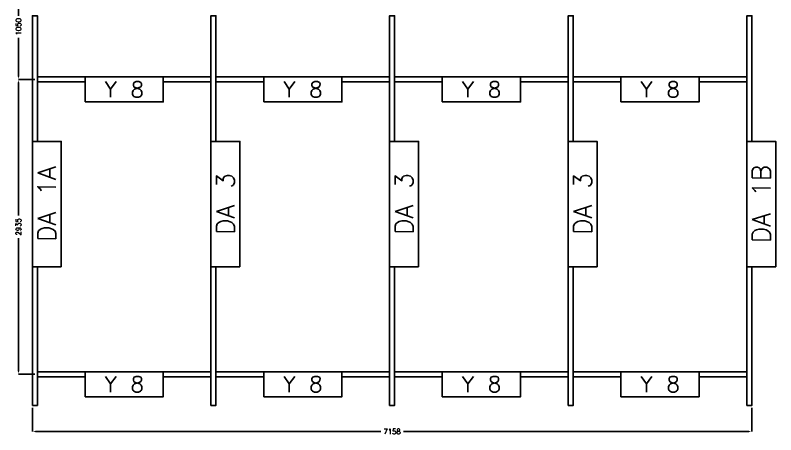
# Model space of a CAD drawing. Header units: millimetres. Extents: x -33420 to 34864, y -1491 to 37154.
# Drawn here: x -27229 to -19663, y 6093 to 10271 of the extents above; entities that cross this region are included whole.
import ezdxf

# ---------------------------------------------------------------- set-up
doc = ezdxf.new("R2010")
doc.units = ezdxf.units.MM
doc.layers.add('- ÖLÇÜ', color=7, linetype='Continuous', lineweight=9)
for name, color, linetype in [('--- KODLAMA', 7, 'Continuous'), ('--- PROF. DÜŞEY', 7, 'Continuous'), ('--- PROF. YATAY', 7, 'Continuous')]:
    doc.layers.add(name, color=color, linetype=linetype)
doc.styles.add('RomanS', font='romans.shx')
doc.styles.add('STL', font='txt.shx', dxfattribs={"oblique": 1})
doc.dimstyles.new('KOMP-ÖLÇÜ', dxfattribs={"dimtxt": 50, "dimasz": 30, "dimexe": 0.18, "dimexo": 25, "dimgap": 25, "dimtad": 0, "dimdec": 0, "dimzin": 0, "dimdsep": 46, "dimtxsty": 'RomanS', "dimcen": 0.09, "dimclrt": 256, "dimadec": 0, "dimazin": 0, "dimtfac": 1, "dimtdec": 0, "dimtofl": 0, "dimtmove": 0, "dimatfit": 3, "dimfxl": 1, "dimtolj": 1, "dimtzin": 0, "dimarcsym": 0})

# ---------------------------------------------------------------- blocks, each defined once
blk = doc.blocks.new('*D70')
at = {"layer": '- ÖLÇÜ', "color": 0, "linetype": 'Continuous', "lineweight": -2, "transparency": 16777216}
for p, q in [((-27033.8, 9631.1), (-27196.6, 9631.1)), ((-27196.4, 9601.1), (-27196.4, 8276.8)), ((-27196.4, 6726.2), (-27196.4, 8050.6)), ((-27033.8, 6696.2), (-27196.6, 6696.2))]:
    blk.add_line(p, q, dxfattribs=at)
at = {"layer": '- ÖLÇÜ', "color": 0, "linetype": 'Continuous', "transparency": 16777216}
for points in [[(-27201.4, 9601.1), (-27191.4, 9601.1), (-27196.4, 9631.1)], [(-27201.4, 6726.2), (-27191.4, 6726.2), (-27196.4, 6696.2)]]:
    blk.add_solid(points, dxfattribs=at)
at = {"layer": 'Defpoints', "color": 0, "linetype": 'Continuous', "transparency": 16777216}
for p in [(-27196.4, 9631.1), (-27008.8, 9631.1), (-27008.8, 6696.2)]:
    blk.add_point(p, dxfattribs=at)
at = {"layer": '- ÖLÇÜ', "linetype": 'Continuous', "transparency": 16777216, "insert": (-27196.4, 8163.7), "char_height": 50, "attachment_point": 5, "rotation": 90, "style": 'RomanS'}
blk.add_mtext('\\A1;2935', dxfattribs=at)
blk = doc.blocks.new('*D71')
at = {"layer": '- ÖLÇÜ', "color": 0, "linetype": 'Continuous', "lineweight": -2, "transparency": 16777216}
for p, q in [((-27033.8, 10681.2), (-27196.6, 10681.2)), ((-27196.4, 10651.2), (-27196.4, 10265.7)), ((-27196.4, 9661.1), (-27196.4, 10046.6)), ((-27033.8, 9631.1), (-27196.6, 9631.1))]:
    blk.add_line(p, q, dxfattribs=at)
at = {"layer": '- ÖLÇÜ', "color": 0, "linetype": 'Continuous', "transparency": 16777216}
for points in [[(-27201.4, 10651.2), (-27191.4, 10651.2), (-27196.4, 10681.2)], [(-27201.4, 9661.1), (-27191.4, 9661.1), (-27196.4, 9631.1)]]:
    blk.add_solid(points, dxfattribs=at)
at = {"layer": 'Defpoints', "color": 0, "linetype": 'Continuous', "transparency": 16777216}
for p in [(-27196.4, 10681.2), (-27008.8, 10681.2), (-27008.8, 9631.1)]:
    blk.add_point(p, dxfattribs=at)
at = {"layer": '- ÖLÇÜ', "linetype": 'Continuous', "transparency": 16777216, "insert": (-27196.4, 10156.2), "char_height": 50, "attachment_point": 5, "rotation": 90, "style": 'RomanS'}
blk.add_mtext('\\A1;1050', dxfattribs=at)
blk = doc.blocks.new('*D288')
at = {"layer": '- ÖLÇÜ', "color": 0, "linetype": 'Continuous', "lineweight": -2, "transparency": 16777216}
for p, q in [((-27058.8, 6361.1), (-27058.8, 6125.7)), ((-19900.8, 6361.1), (-19900.8, 6125.7)), ((-27028.8, 6125.9), (-23592.9, 6125.9)), ((-19930.8, 6125.9), (-23366.7, 6125.9))]:
    blk.add_line(p, q, dxfattribs=at)
at = {"layer": '- ÖLÇÜ', "color": 0, "linetype": 'Continuous', "transparency": 16777216}
for points in [[(-27028.8, 6130.9), (-27028.8, 6120.9), (-27058.8, 6125.9)], [(-19930.8, 6130.9), (-19930.8, 6120.9), (-19900.8, 6125.9)]]:
    blk.add_solid(points, dxfattribs=at)
at = {"layer": 'Defpoints', "color": 0, "linetype": 'Continuous', "transparency": 16777216}
for p in [(-27058.8, 6386.1), (-19900.8, 6386.1), (-19900.8, 6125.9)]:
    blk.add_point(p, dxfattribs=at)
at = {"layer": '- ÖLÇÜ', "linetype": 'Continuous', "transparency": 16777216, "insert": (-23479.8, 6125.9), "char_height": 50, "attachment_point": 5, "style": 'RomanS'}
blk.add_mtext('\\A1;7158', dxfattribs=at)

msp = doc.modelspace()

# ---------------------------------------------------------------- linework, layer by layer
at = {"layer": '--- PROF. DÜŞEY', "linetype": 'Continuous'}
for points in [[(-27058.8, 6386.15), (-27008.8, 6386.15), (-27008.8, 10266.15), (-27058.8, 10266.15)], [(-25281.8, 6386.15), (-25231.8, 6386.15), (-25231.8, 10266.15), (-25281.8, 10266.15)], [(-23504.8, 6386.15), (-23454.8, 6386.15), (-23454.8, 10266.15), (-23504.8, 10266.15)], [(-21727.8, 6386.15), (-21677.8, 6386.15), (-21677.8, 10266.15), (-21727.8, 10266.15)], [(-19950.8, 6386.15), (-19900.8, 6386.15), (-19900.8, 10266.15), (-19950.8, 10266.15)]]:
    msp.add_lwpolyline(points, close=True, dxfattribs=at)
at = {"layer": '--- PROF. YATAY', "linetype": 'Continuous'}
for points in [[(-27008.8, 9606.15), (-25281.8, 9606.15), (-25281.8, 9656.15), (-27008.8, 9656.15)], [(-25231.8, 9606.15), (-23504.8, 9606.15), (-23504.8, 9656.15), (-25231.8, 9656.15)], [(-23454.8, 9606.15), (-21727.8, 9606.15), (-21727.8, 9656.15), (-23454.8, 9656.15)], [(-21677.8, 9606.15), (-19950.8, 9606.15), (-19950.8, 9656.15), (-21677.8, 9656.15)], [(-27008.8, 6671.2), (-25281.8, 6671.2), (-25281.8, 6721.2), (-27008.8, 6721.2)], [(-25231.8, 6671.2), (-23504.8, 6671.2), (-23504.8, 6721.2), (-25231.8, 6721.2)], [(-23454.8, 6671.2), (-21727.8, 6671.2), (-21727.8, 6721.2), (-23454.8, 6721.2)], [(-21677.8, 6671.2), (-19950.8, 6671.2), (-19950.8, 6721.2), (-21677.8, 6721.2)]]:
    msp.add_lwpolyline(points, close=True, dxfattribs=at)

# ---------------------------------------------------------------- dimensions: what is measured, and where the dimension line sits
at = {"layer": '- ÖLÇÜ', "linetype": 'Continuous'}
dim = msp.add_linear_dim(base=(-27196.43, 10681.2), p1=(-27008.8, 9631.15), p2=(-27008.8, 10681.2), angle=270, dimstyle='KOMP-ÖLÇÜ', override={"dimtmove": 1}, dxfattribs=at)
dim.commit()
dim.dimension.update_dxf_attribs({"geometry": '*D71', "text_midpoint": (-27196.43, 10156.17)})
for p1, p2, distance, picture, middle in [((-27008.8, 6696.2), (-27008.8, 9631.15), 187.63, '*D70', (-27196.43, 8163.67)), ((-27058.8, 6386.15), (-19900.8, 6386.15), -260.27, '*D288', (-23479.8, 6125.88))]:
    dim = msp.add_aligned_dim(p1=p1, p2=p2, distance=distance, dimstyle='KOMP-ÖLÇÜ', dxfattribs=at)
    dim.commit()
    dim.dimension.update_dxf_attribs({"geometry": picture, "text_midpoint": middle})

# ---------------------------------------------------------------- next in the draw order: texts
at = {"layer": '--- KODLAMA', "linetype": 'Continuous', "char_height": 155.482, "width": 685.4428, "attachment_point": 5, "style": 'STL', "bg_fill": 3, "box_fill_scale": 1.3, "bg_fill_color": 256, "bg_fill_transparency": 0}
for insert in [(-26145.45, 9531.76), (-24368.45, 9531.76), (-22591.45, 9531.76), (-20814.45, 9531.76), (-26145.45, 6596.81), (-24368.45, 6596.81), (-22591.45, 6596.81), (-20814.45, 6596.81)]:
    msp.add_mtext('Y 8', dxfattribs=dict(at, insert=insert))
at = {"layer": '--- KODLAMA', "linetype": 'Continuous', "char_height": 180, "width": 1146, "attachment_point": 5, "rotation": 90, "style": 'STL', "bg_fill": 3, "box_fill_scale": 1.3, "bg_fill_color": 256, "bg_fill_transparency": 0}
for s, insert in [('DA 1A', (-26914.8, 8390.2)), ('DA 3', (-25137.8, 8390.2)), ('DA 3', (-23360.8, 8390.2)), ('DA 3', (-21583.8, 8390.2)), ('DA 1B', (-19806.8, 8390.2))]:
    msp.add_mtext(s, dxfattribs=dict(at, insert=insert))

# ---------------------------------------------------------------- next in the draw order: linework, layer by layer
at = {"layer": '--- KODLAMA', "linetype": 'Continuous'}
for points in [[(-26534.3, 9407.37), (-25756.29, 9407.37), (-25756.29, 9656.15), (-26534.3, 9656.15)], [(-24757.3, 9407.37), (-23979.29, 9407.37), (-23979.29, 9656.15), (-24757.3, 9656.15)], [(-22980.3, 9407.37), (-22202.29, 9407.37), (-22202.29, 9656.15), (-22980.3, 9656.15)], [(-21203.3, 9407.37), (-20425.29, 9407.37), (-20425.29, 9656.15), (-21203.3, 9656.15)], [(-26770.8, 7766.2), (-26770.8, 9014.2), (-27058.8, 9014.2), (-27058.8, 7766.2)], [(-24993.8, 7766.2), (-24993.8, 9014.2), (-25281.8, 9014.2), (-25281.8, 7766.2)], [(-23216.8, 7766.2), (-23216.8, 9014.2), (-23504.8, 9014.2), (-23504.8, 7766.2)], [(-21439.8, 7766.2), (-21439.8, 9014.2), (-21727.8, 9014.2), (-21727.8, 7766.2)], [(-19662.8, 7766.2), (-19662.8, 9014.2), (-19950.8, 9014.2), (-19950.8, 7766.2)], [(-26534.3, 6472.43), (-25756.29, 6472.43), (-25756.29, 6721.2), (-26534.3, 6721.2)], [(-24757.3, 6472.43), (-23979.29, 6472.43), (-23979.29, 6721.2), (-24757.3, 6721.2)], [(-22980.3, 6472.43), (-22202.29, 6472.43), (-22202.29, 6721.2), (-22980.3, 6721.2)], [(-21203.3, 6472.43), (-20425.29, 6472.43), (-20425.29, 6721.2), (-21203.3, 6721.2)]]:
    msp.add_lwpolyline(points, close=True, dxfattribs=at)

doc.saveas('drawing.dxf')
